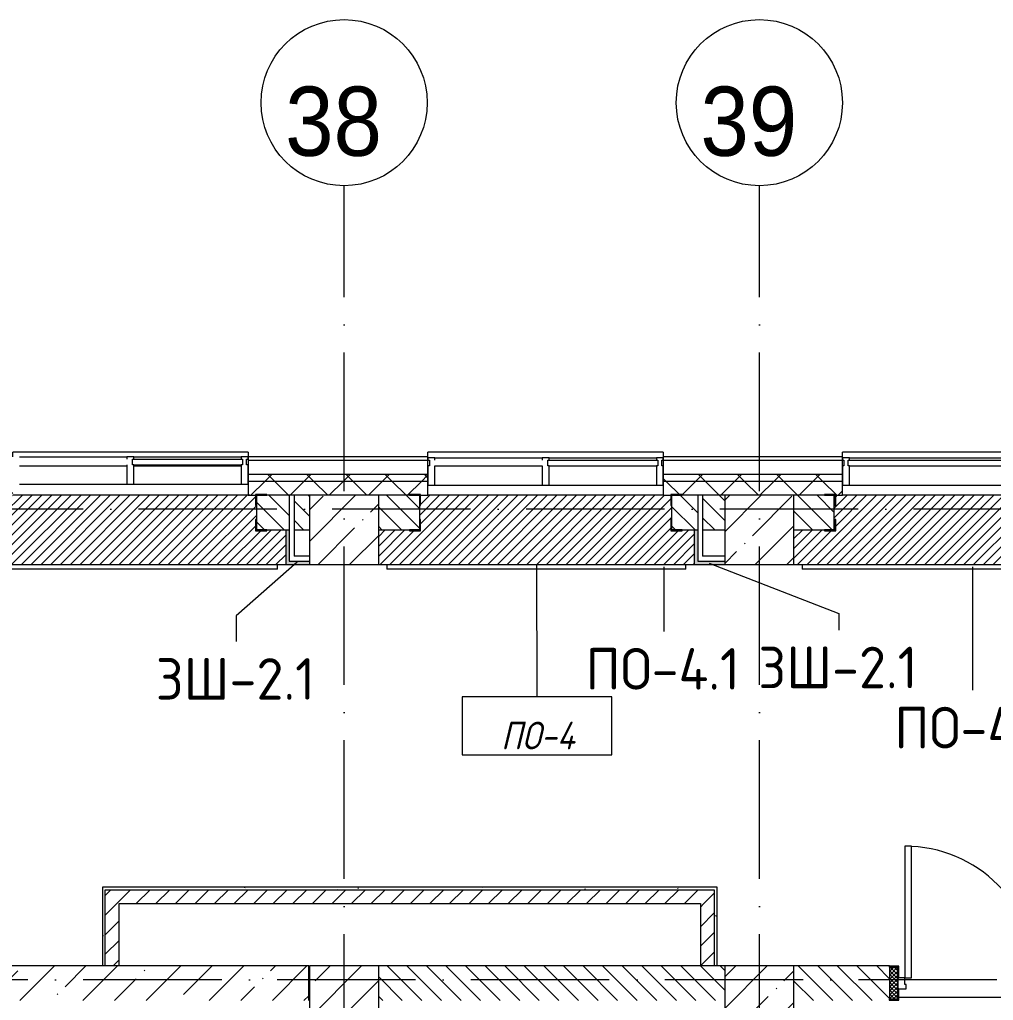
# Model space of a CAD drawing. Header units: millimetres. Extents: x -6467 to 105918, y -7090 to 92481.
# Drawn here: x 48256 to 55291, y 5832 to 12917 of the extents above; entities that cross this region are included whole.
import ezdxf

# ---------------------------------------------------------------- set-up
doc = ezdxf.new("R2010")
doc.units = ezdxf.units.MM
doc.linetypes.add('50_200_ШТРИХ_1Т_ш5_п1_п1_', pattern=[1400, 1000, -200, 0, -200])
doc.linetypes.add('IMPORT-200_ШТРИХ_ш1п0_6_ _3_', pattern=[128000, 80000, -48000])
for name, color, linetype, lineweight in [('A-DOOR', 7, 'Continuous', 9), ('A-DOOR-2', 7, 'Continuous', 5), ('A-DOOR-FRAM', 7, 'Continuous', 9), ('A-DOOR-FRAM-2', 7, 'Continuous', 5), ('A-FLOR', 7, 'Continuous', 9), ('A-FLOR-IDEN', 7, 'Continuous', 9), ('A-GLAZ', 7, 'Continuous', 5), ('A-GLAZ-CWMG', 7, 'Continuous', 9), ('A-GLAZ-CWMG-1', 7, 'Continuous', 20), ('A-WALL', 7, 'Continuous', 5), ('A-WALL-FNSH-1', 7, 'Continuous', 5), ('A-WALL-IDEN', 7, 'Continuous', 9), ('I-WALL', 7, 'Continuous', 5), ('S-COLS', 7, 'Continuous', 9), ('S-COLS-1', 7, 'Continuous', 5)]:
    doc.layers.add(name, color=color, linetype=linetype, lineweight=lineweight)
for name, color, linetype, lineweight, true_color in [('A-FLOR-PATT-1', 7, 'Continuous', 5, 0xd61c12), ('A-GENM-1', 7, 'Continuous', 9, 0xaaaaaa), ('A-GENM-2', 7, 'Continuous', 20, 0xaaaaaa), ('A-WALL-1', 7, 'Continuous', 5, 0x77b143), ('I-WALL-1', 7, 'Continuous', 5, 0x787878), ('мебель 2 этаж-1', 7, 'Continuous', 40, 0xaaaaaa), ('Оси-1', 7, 'Continuous', 20, 0xaaaaaa), ('Оси-2', 7, 'Continuous', 9, 0xaaaaaa), ('Оси-3', 7, '50_200_ШТРИХ_1Т_ш5_п1_п1_', 9, 0xaaaaaa), ('ТХ_функционал-7', 7, 'IMPORT-200_ШТРИХ_ш1п0_6_ _3_', 20, 0xaaaaaa)]:
    doc.layers.add(name, color=color, linetype=linetype, lineweight=lineweight, true_color=true_color)
doc.styles.add('Arial', font='arial.ttf', dxfattribs={"width": 0.9, "height": 500})
doc.styles.add('GOST Common', font='GOST_Common.ttf', dxfattribs={"height": 300})
doc.styles.add('GOST Common_I', font='GOST_Common Italic.ttf', dxfattribs={"width": 0.9, "height": 200})
pattern_1 = [(135, (0, 0), (-70.71068, -70.71068), [])]
pattern_2 = [(45, (0, 0), (-141.42136, 141.42136), []), (135, (0, 0), (-141.42136, -141.42136), [])]
pattern_3 = [(0, (0, 0), (406.4, 101.6), [6.706, -298.094, 6.706, -298.094, -1625.6]), (0, (0, 0), (406.4, 101.6), [-609.6, 6.706, -602.894, 6.706, -298.094, -711.2]), (0, (0, 0), (406.4, 101.6), [-1524, 6.706, -196.494, 6.706, -501.294]), (120, (152.4, 50.8), (-291.18818, 301.15272), [6.706, -298.094, 6.706, -298.094, -1625.6]), (120, (152.4, 50.8), (-291.18818, 301.15272), [-609.6, 6.706, -602.894, 6.706, -298.094, -711.2]), (120, (152.4, 50.8), (-291.18818, 301.15272), [-1524, 6.706, -196.494, 6.706, -501.294]), (240, (203.2, 254), (-115.21182, -402.75272), [6.706, -298.094, 6.706, -298.094, -1625.6]), (240, (203.2, 254), (-115.21182, -402.75272), [-609.6, 6.706, -602.894, 6.706, -298.094, -711.2]), (240, (203.2, 254), (-115.21182, -402.75272), [-1524, 6.706, -196.494, 6.706, -501.294])]
pattern_4 = [(45, (0, 0), (-70.71068, 70.71068), [])]

# ---------------------------------------------------------------- blocks, each defined once
blk = doc.blocks.new('BSC_Колонна _Прямоугольная - 500х500-V72-АИ_План этажа Радиаторы_2')
at = {"layer": 'S-COLS-1'}
h = blk.add_hatch(dxfattribs=at)
h.set_pattern_fill('FP_100', color=256, style=0, pattern_type=2)
h.set_pattern_definition([(45, (-50600, -5831.04), (-228.0985, 228.0985), []), (45, (-50371.9, -5831.04), (-228.0985, 228.0985), [403.225, -80.645, 6.706, -73.939])])
h.paths.add_polyline_path([(-250, -250), (250, -250), (250, 250), (-250, 250)])
for p, q in [((250, 250), (-250, 250)), ((-250, 250), (-250, -250)), ((250, -250), (250, 250)), ((-250, -250), (250, -250))]:
    blk.add_line(p, q, dxfattribs=at)
blk = doc.blocks.new('BSC_Колонна _Прямоугольная - 500х500-V74-АИ_План этажа Радиаторы_2')
at = {"layer": 'S-COLS-1'}
h = blk.add_hatch(dxfattribs=at)
h.set_pattern_fill('FP_102', color=256, style=0, pattern_type=2)
h.set_pattern_definition([(45, (-53600, -5831.04), (-228.0985, 228.0985), []), (45, (-53371.9, -5831.04), (-228.0985, 228.0985), [403.225, -80.645, 6.706, -73.939])])
h.paths.add_polyline_path([(-250, -250), (250, -250), (250, 250), (-250, 250)])
for p, q in [((250, 250), (-250, 250)), ((-250, 250), (-250, -250)), ((250, -250), (250, 250)), ((-250, -250), (250, -250))]:
    blk.add_line(p, q, dxfattribs=at)
blk = doc.blocks.new('Прямоугольный импост - Импост структурный с накладкой - 180мм-V234-АИ_План этажа Радиаторы_2')
at = {"layer": 'A-GLAZ-CWMG'}
for p, q in [((30725, -1999), (29950, -1999)), ((30725, -2139), (29950, -2139)), ((30725, -2179), (29950, -2179)), ((30725, -2196), (29950, -2196))]:
    blk.add_line(p, q, dxfattribs=at)
blk = doc.blocks.new('Прямоугольный импост - Импост структурный с накладкой - 180мм-22437111-АИ_План этажа Радиаторы_2')
at = {"layer": 'A-GLAZ-CWMG-1'}
for p, q in [((-50, 0), (-50, 17)), ((-50, 17), (0, 17)), ((0, 0), (-10, 0)), ((-10, 0), (-10, -40)), ((0, 17), (0, 0)), ((-50, -180), (-50, -40)), ((-10, -40), (0, -40)), ((0, -40), (0, -180)), ((0, -180), (-50, -180))]:
    blk.add_line(p, q, dxfattribs=at)
blk = doc.blocks.new('Прямоугольный импост - Импост структурный с накладкой - 180мм-V231-АИ_План этажа Радиаторы_2')
at = {"layer": 'A-GLAZ-CWMG'}
for p, q in [((49825, 55111), (49050, 55111)), ((49825, 54931), (49050, 54931)), ((49825, 54914), (49050, 54914))]:
    blk.add_line(p, q, dxfattribs=at)
blk = doc.blocks.new('Прямоугольный импост - Импост структурный с накладкой - 180мм-22437098-АИ_План этажа Радиаторы_2')
at = {"layer": 'A-GLAZ-CWMG-1'}
for p, q in [((-50, 0), (-50, 17)), ((-50, 17), (0, 17)), ((-40, 0), (-50, 0)), ((-40, -40), (-40, 0)), ((0, 0), (-10, 0)), ((-10, 0), (-10, -40)), ((0, 17), (0, 0)), ((-50, -180), (-50, -40)), ((-50, -40), (-40, -40)), ((-10, -40), (0, -40)), ((0, -40), (0, -180)), ((0, -180), (-50, -180))]:
    blk.add_line(p, q, dxfattribs=at)
blk = doc.blocks.new('Прямоугольный импост - Импост структурный с накладкой - 180мм-22437089-АИ_План этажа Радиаторы_2')
at = {"layer": 'A-GLAZ-CWMG'}
for p, q in [((47650, 55111), (46050, 55111)), ((47650, 54931), (46050, 54931)), ((47650, 54914), (46050, 54914))]:
    blk.add_line(p, q, dxfattribs=at)
blk = doc.blocks.new('Прямоугольный импост - Импост структурный с накладкой - 180мм-V232-АИ_План этажа Радиаторы_2')
at = {"layer": 'A-GLAZ-CWMG'}
for p, q in [((6637, 55111), (5862, 55111)), ((6637, 54914), (5862, 54914))]:
    blk.add_line(p, q, dxfattribs=at)
blk = doc.blocks.new('Прямоугольный импост - Импост структурный с накладкой - 180мм-V237-АИ_План этажа Радиаторы_2')
at = {"layer": 'A-GLAZ-CWMG-1'}
for p, q in [((-25, 0), (-25, 17)), ((-25, 17), (25, 17)), ((-15, 0), (-25, 0)), ((-15, -40), (-15, 0)), ((25, 17), (25, 0)), ((-25, -180), (-25, -40)), ((-25, -40), (-15, -40)), ((25, -40), (25, -180)), ((25, -180), (-25, -180))]:
    blk.add_line(p, q, dxfattribs=at)
blk = doc.blocks.new('Прямоугольный импост - Импост структурный с накладкой - 180мм-22437157-АИ_План этажа Радиаторы_2')
at = {"layer": 'A-GLAZ-CWMG-1'}
for p, q in [((0, 17), (-50, 17)), ((-50, 17), (-50, 0)), ((-50, 0), (-40, 0)), ((-40, 0), (-40, -40)), ((-10, -40), (-10, 0)), ((-10, 0), (0, 0)), ((0, 0), (0, 17)), ((-40, -40), (-50, -40)), ((-50, -40), (-50, -180)), ((0, -40), (-10, -40)), ((0, -180), (0, -40)), ((-50, -180), (0, -180))]:
    blk.add_line(p, q, dxfattribs=at)
blk = doc.blocks.new('BSC_Колонна _Прямоугольная - 500х500-V264-АИ_План этажа Радиаторы_2')
at = {"layer": 'S-COLS-1'}
h = blk.add_hatch(dxfattribs=at)
h.set_pattern_fill('FP_160', color=256, style=0, pattern_type=2)
h.set_pattern_definition([(45, (-50600, -9231.04), (-228.0985, 228.0985), []), (45, (-50371.9, -9231.04), (-228.0985, 228.0985), [403.225, -80.645, 6.706, -73.939])])
h.paths.add_polyline_path([(-250, -250), (250, -250), (250, 250), (-250, 250)])
for p, q in [((250, 250), (-250, 250)), ((-250, 250), (-250, -250)), ((250, -250), (250, 250)), ((-250, -250), (250, -250))]:
    blk.add_line(p, q, dxfattribs=at)
blk = doc.blocks.new('BSC_Колонна _Прямоугольная - 500х500-V284-АИ_План этажа Радиаторы_2')
at = {"layer": 'S-COLS-1'}
h = blk.add_hatch(dxfattribs=at)
h.set_pattern_fill('FP_180', color=256, style=0, pattern_type=2)
h.set_pattern_definition([(45, (-53600, -9231.04), (-228.0985, 228.0985), []), (45, (-53371.9, -9231.04), (-228.0985, 228.0985), [403.225, -80.645, 6.706, -73.939])])
h.paths.add_polyline_path([(-250, -250), (250, -250), (250, 250), (-250, 250)])
for p, q in [((250, 250), (-250, 250)), ((-250, 250), (-250, -250)), ((250, -250), (250, 250)), ((-250, -250), (250, -250))]:
    blk.add_line(p, q, dxfattribs=at)
blk = doc.blocks.new('110_Дверь_СКБ_2Ст_Наружная1 - СОШ_Д-07_1760_1440_х2400мм_Все учебные помещения_ читальные залы_EIW30-25547983-АИ_План этажа Радиаторы_2')
at = {"layer": 'A-DOOR-2'}
h = blk.add_hatch(dxfattribs=at)
h.set_pattern_fill('FP_120', color=256, style=0, pattern_type=2)
h.set_pattern_definition([(135, (1456.41, 189.685), (-14.14214, -14.14214), []), (225, (1456.41, 189.685), (14.14214, -14.14214), [])])
h.paths.add_polyline_path([(839.5, -115), (899.5, -115), (899.5, 115), (839.5, 115)])
at = {"layer": 'A-DOOR-FRAM-2'}
h = blk.add_hatch(dxfattribs=at)
h.set_pattern_fill('FP_121', color=256, style=0, pattern_type=2)
h.set_pattern_definition([(45, (-666.384, 189.685), (-14.1421, 14.1421), []), (135, (-666.384, 189.685), (-14.1421, -14.1421), [])])
h.paths.add_polyline_path([(-860.5, -115), (-800.5, -115), (-800.5, 115), (-860.5, 115)])
at = {"layer": 'A-DOOR'}
for p, q in [((-750.5, 990), (-750.5, 40)), ((-700.5, 990), (-750.5, 990)), ((-700.5, 40), (-700.5, 990)), ((789.5, 630), (739.5, 630)), ((739.5, 630), (739.5, 40)), ((789.5, 40), (789.5, 630)), ((-750.5, 40), (-700.5, 40)), ((739.5, 40), (789.5, 40))]:
    blk.add_line(p, q, dxfattribs=at)
at = {"layer": 'A-DOOR-2'}
for p, q in [((-792.5, 123), (-862.5, 123)), ((-862.5, 123), (-862.5, 115)), ((-862.5, 115), (-800.5, 115)), ((-800.5, 115), (-800.5, 40)), ((-792.5, 40), (-792.5, 123)), ((901.5, 123), (831.5, 123)), ((831.5, 123), (831.5, 40)), ((839.5, 40), (839.5, 115)), ((839.5, 115), (901.5, 115)), ((901.5, 115), (901.5, 123)), ((-800.5, 40), (-792.5, 40)), ((831.5, 40), (839.5, 40)), ((-792.5, -40), (-800.5, -40)), ((-800.5, -40), (-800.5, -115)), ((-792.5, -123), (-792.5, -40)), ((839.5, -40), (831.5, -40)), ((831.5, -40), (831.5, -123)), ((839.5, -115), (839.5, -40)), ((-862.5, -115), (-862.5, -123)), ((-800.5, -115), (-862.5, -115)), ((-862.5, -123), (-792.5, -123)), ((831.5, -123), (901.5, -123)), ((901.5, -115), (839.5, -115)), ((901.5, -123), (901.5, -115))]:
    blk.add_line(p, q, dxfattribs=at)
for centre, radius, start, end in [((-750.5, 40), 950, 0, 90), ((789.5, 40), 590, 90, 180)]:
    blk.add_arc(centre, radius, start, end, dxfattribs=at)
at = {"layer": 'A-DOOR-FRAM'}
for p, q in [((-800.5, 115), (-860.5, 115)), ((-860.5, 115), (-860.5, -115)), ((-800.5, -115), (-800.5, 115)), ((899.5, 115), (839.5, 115)), ((839.5, 115), (839.5, -115)), ((899.5, -115), (899.5, 115)), ((-750.5, 40), (-800.5, 40)), ((-800.5, 40), (-800.5, -40)), ((-750.5, -10), (-750.5, 40)), ((789.5, 40), (789.5, -10)), ((839.5, 40), (789.5, 40)), ((839.5, -40), (839.5, 40)), ((-800.5, -40), (-740.5, -40)), ((-740.5, -10), (-750.5, -10)), ((-740.5, -40), (-740.5, -10)), ((789.5, -10), (779.5, -10)), ((779.5, -10), (779.5, -40)), ((779.5, -40), (839.5, -40)), ((-860.5, -115), (-800.5, -115)), ((839.5, -115), (899.5, -115))]:
    blk.add_line(p, q, dxfattribs=at)
blk = doc.blocks.new('Фахверк _газобетон торцы_365 - Фахверк _газобетон торцы_-25575204-АИ_План этажа Радиаторы_2')
at = {"layer": 'A-GENM-2'}
for p, q in [((89406, 11134.7), (89325, 11134.7)), ((89325, 11134.7), (89325, 11128.7)), ((89325, 11128.7), (89400, 11128.7)), ((89400, 11128.7), (89400, 11053.7)), ((89406, 11053.7), (89406, 11134.7)), ((89400, 11053.7), (89406, 11053.7)), ((89400, 10953.7), (89400, 10878.7)), ((89406, 10953.7), (89400, 10953.7)), ((89406, 10872.7), (89406, 10953.7)), ((89400, 10878.7), (89325, 10878.7)), ((89325, 10878.7), (89325, 10872.7)), ((89325, 10872.7), (89406, 10872.7))]:
    blk.add_line(p, q, dxfattribs=at)
blk = doc.blocks.new('Фахверк _газобетон торцы_367 - Фахверк _газобетон торцы_-25575244-АИ_План этажа Радиаторы_2')
at = {"layer": 'A-GENM-2'}
for p, q in [((89406, 11134.7), (89325, 11134.7)), ((89325, 11134.7), (89325, 11128.7)), ((89325, 11128.7), (89400, 11128.7)), ((89400, 11128.7), (89400, 11053.7)), ((89406, 11053.7), (89406, 11134.7)), ((89400, 11053.7), (89406, 11053.7)), ((89400, 10953.7), (89400, 10878.7)), ((89406, 10953.7), (89400, 10953.7)), ((89406, 10872.7), (89406, 10953.7)), ((89400, 10878.7), (89325, 10878.7)), ((89325, 10878.7), (89325, 10872.7)), ((89325, 10872.7), (89406, 10872.7))]:
    blk.add_line(p, q, dxfattribs=at)
blk = doc.blocks.new('Фахверк _газобетон торцы_368 - Фахверк _газобетон торцы_-25575264-АИ_План этажа Радиаторы_2')
at = {"layer": 'A-GENM-2'}
for p, q in [((89406, 11134.7), (89325, 11134.7)), ((89325, 11134.7), (89325, 11128.7)), ((89325, 11128.7), (89400, 11128.7)), ((89400, 11128.7), (89400, 11053.7)), ((89406, 11053.7), (89406, 11134.7)), ((89400, 11053.7), (89406, 11053.7)), ((89400, 10953.7), (89400, 10878.7)), ((89406, 10953.7), (89400, 10953.7)), ((89406, 10872.7), (89406, 10953.7)), ((89400, 10878.7), (89325, 10878.7)), ((89325, 10878.7), (89325, 10872.7)), ((89325, 10872.7), (89406, 10872.7))]:
    blk.add_line(p, q, dxfattribs=at)
blk = doc.blocks.new('Фахверк _газобетон торцы_370 - Фахверк _газобетон торцы_-25575304-АИ_План этажа Радиаторы_2')
at = {"layer": 'A-GENM-2'}
for p, q in [((89406, 11134.7), (89325, 11134.7)), ((89325, 11134.7), (89325, 11128.7)), ((89325, 11128.7), (89400, 11128.7)), ((89400, 11128.7), (89400, 11053.7)), ((89406, 11053.7), (89406, 11134.7)), ((89400, 11053.7), (89406, 11053.7)), ((89400, 10953.7), (89400, 10878.7)), ((89406, 10953.7), (89400, 10953.7)), ((89406, 10872.7), (89406, 10953.7)), ((89400, 10878.7), (89325, 10878.7)), ((89325, 10878.7), (89325, 10872.7)), ((89325, 10872.7), (89406, 10872.7))]:
    blk.add_line(p, q, dxfattribs=at)
blk = doc.blocks.new('Отлив_СКБ - Отлив витража-V406-АИ_План этажа Радиаторы_2')
at = {"layer": 'A-GLAZ'}
for p, q in [((0, 66), (0, 100)), ((1700, 100), (0, 100)), ((1700, 100), (1700, 66)), ((50, 2), (1650, 2)), ((1650, 0), (50, 0))]:
    blk.add_line(p, q, dxfattribs=at)
blk = doc.blocks.new('Отлив_СКБ - Отлив витража-V405-АИ_План этажа Радиаторы_2')
at = {"layer": 'A-GLAZ'}
for p, q in [((0, 66), (0, 100)), ((1700, 100), (0, 100)), ((1700, 100), (1700, 66)), ((875, 2), (1650, 2)), ((825, 0), (50, 0)), ((1650, 0), (875, 0))]:
    blk.add_line(p, q, dxfattribs=at)
blk = doc.blocks.new('Отлив_СКБ - Отлив витража-V407-АИ_План этажа Радиаторы_2')
at = {"layer": 'A-GLAZ'}
for p, q in [((0, 66), (0, 100)), ((1700, 100), (0, 100)), ((1700, 100), (1700, 66)), ((50, 2), (825, 2)), ((875, 2), (1650, 2)), ((825, 0), (50, 0)), ((1650, 0), (875, 0))]:
    blk.add_line(p, q, dxfattribs=at)
blk = doc.blocks.new('мебель 2 этаж-28800768-АИ_План этажа Радиаторы_2')
at = {"layer": 'ТХ_функционал-7'}
for p, q in [((52608.5, 7571.2), (52613.5, 7571.2)), ((56871.5, 7571.2), (58495.5, 7571.2))]:
    blk.add_line(p, q, dxfattribs=at)
blk = doc.blocks.new('Ось сетки - Круг_Ø6_00__ISO-2_5_0_9K_-17386508-АИ_План этажа Радиаторы_2')
at = {"layer": 'Оси-1'}
blk.add_circle((0, 0), 3, dxfattribs=at)
blk = doc.blocks.new('AAR_СКБ_Марка_Перекрытия_1 мм - Марка пола-27961726-АИ_План этажа Радиаторы_2')
at = {"layer": 'A-FLOR-IDEN'}
for p, q in [((2.723, 2.101), (-2.69, 2.101)), ((-2.69, 2.101), (-2.69, 0)), ((2.723, 0), (2.723, 2.101)), ((-2.69, 0), (2.723, 0))]:
    blk.add_line(p, q, dxfattribs=at)

msp = doc.modelspace()

# ---------------------------------------------------------------- hatches: boundary and pattern name
at = {"layer": 'A-FLOR-PATT-1'}
h = msp.add_hatch(dxfattribs=at)
h.set_pattern_fill('FP_290', color=256, style=0, pattern_type=2)
h.set_pattern_definition([(45, (47600, 9231.04), (-35.3553, 35.3553), [])])
h.paths.add_polyline_path([(50166.9, 8981), (50178.4, 8981), (50178.4, 9231), (50041.4, 9231), (50041.4, 9225), (49960.4, 9225), (49960.4, 9306), (49966.4, 9306), (49966.4, 9406), (49960.4, 9406), (49960.4, 9481), (48152.4, 9480.2), (48152.4, 9406), (48146.4, 9406), (48146.4, 9306), (48152.4, 9306), (48152.4, 9225), (48071.4, 9225), (48071.4, 9231), (47041.4, 9231), (47041.4, 9225), (46960.4, 9225), (46960.4, 9306), (46966.4, 9306), (46966.4, 9406), (46960.4, 9406), (46960.4, 9481), (45152.4, 9481), (45152.4, 9406), (45146.4, 9406), (45146.4, 9306), (45152.4, 9306), (45152.4, 9225), (45071.4, 9225), (45071.4, 9231), (44850, 9231), (44850, 8981), (49336.4, 8981)])
h = msp.add_hatch(dxfattribs=at)
h.set_pattern_fill('FP_291', color=256, style=0, pattern_type=2)
h.set_pattern_definition([(45, (52100, 9231.04), (-35.3553, 35.3553), [])])
h.paths.add_polyline_path([(52658.4, 8981), (53130, 8981), (53130, 9231), (53041.4, 9231), (53041.4, 9225), (52960.4, 9225), (52960.4, 9306), (52966.4, 9306), (52966.4, 9406), (52960.4, 9406), (52960.4, 9481), (51152.4, 9481), (51152.4, 9406), (51146.4, 9406), (51146.4, 9306), (51152.4, 9306), (51152.4, 9225), (51071.4, 9225), (51071.4, 9231), (50850, 9231), (50850, 8981), (51152.4, 8981)])
h = msp.add_hatch(dxfattribs=at)
h.set_pattern_fill('FP_292', color=256, style=0, pattern_type=2)
h.set_pattern_definition([(45, (56600, 9231.04), (-35.3553, 35.3553), [])])
h.paths.add_polyline_path([(57066.4, 8981), (59150, 8981), (59150, 9231), (59036.4, 9231), (59036.4, 9225), (58955.4, 9225), (58955.4, 9306), (58961.4, 9306), (58961.4, 9406), (58955.4, 9406), (58955.4, 9481), (57147.4, 9480.2), (57147.4, 9406), (57141.4, 9406), (57141.4, 9306), (57147.4, 9306), (57147.4, 9225), (57066.4, 9225), (57066.4, 9231), (56036.4, 9231), (56036.4, 9225), (55955.4, 9225), (55955.4, 9306), (55961.4, 9306), (55961.4, 9406), (55955.4, 9406), (55955.4, 9481), (54152, 9481), (54152, 9406), (54146, 9406), (54146, 9481), (54141.4, 9481), (54141.4, 9231), (54146, 9231.7), (54146, 9306), (54152, 9306), (54152, 9225), (54071, 9225), (54071, 9231), (53850, 9231), (53850, 8981), (56036.4, 8981)])
at = {"layer": 'A-WALL'}
h = msp.add_hatch(dxfattribs=at)
h.set_pattern_fill('FP_125', color=256, style=0, pattern_type=2)
h.set_pattern_definition(pattern_2)
h.paths.add_polyline_path([(71900, 9481), (74500, 9481), (74500, 9581), (67906, 9581), (67906, 9481), (71850, 9481)])
h.paths.add_polyline_path([(66206, 9481), (66206, 9581), (64906, 9581), (64906, 9481), (65946.4, 9481)])
h.paths.add_polyline_path([(62624.4, 9481), (63206, 9481), (63206, 9581), (61916, 9581), (61916, 9481), (62350, 9481)])
h.paths.add_polyline_path([(59850, 9481), (60216, 9481), (60216, 9581), (58901, 9581), (58901, 9481), (59350, 9481)])
h.paths.add_polyline_path([(55901, 9481), (57201, 9481), (57201, 9581), (55901, 9581), (55901, 9543)])
h.paths.add_polyline_path([(53850, 9481), (54201, 9481), (54201, 9581), (52906, 9581), (52906, 9481), (53488.9, 9481)])
h.paths.add_polyline_path([(50997.4, 9481), (51206, 9481), (51206, 9581), (49906, 9581), (49906, 9481), (50850, 9481)])
h.paths.add_polyline_path([(46906, 9481), (48206, 9481), (48206, 9581), (46906, 9581), (46906, 9543)])
h.paths.add_polyline_path([(45206, 9481), (45206, 9581), (43906, 9581), (43906, 9481), (44353.4, 9481)])
h.paths.add_polyline_path([(41850, 9481), (42206, 9481), (42206, 9581), (40906, 9581), (40906, 9481), (41350, 9481)])
h.paths.add_polyline_path([(37600, 9481), (39206, 9481), (39206, 9581), (37600, 9581), (37600, 9543)])
h.paths.add_polyline_path([(35217.9, 9481), (35900, 9481), (35900, 9581), (34600, 9581), (34600, 9481), (34800, 9481)])
h.paths.add_polyline_path([(26900, 9481), (26900, 9581), (23650, 9581), (23650, 9481), (26300, 9481)])
h = msp.add_hatch(dxfattribs=at)
h.set_pattern_fill('FP_125', color=256, style=0, pattern_type=2)
h.set_pattern_definition(pattern_2)
h.paths.add_polyline_path([(74251.4, 9581), (74400, 9581), (74400, 9631), (67906, 9631), (67906, 9581), (72590.4, 9581)])
h.paths.add_polyline_path([(66206, 9581), (66206, 9631), (64906, 9631), (64906, 9581), (65946.4, 9581)])
h.paths.add_polyline_path([(58901, 9581), (60216, 9581), (60216, 9631), (58901, 9631)])
h.paths.add_polyline_path([(63206, 9581), (63206, 9631), (61916, 9631), (61916, 9581), (62624.4, 9581)])
h.paths.add_polyline_path([(55980.4, 9581), (57201, 9581), (57201, 9631), (55901, 9631), (55901, 9581)])
h.paths.add_polyline_path([(54201, 9581), (54201, 9631), (52906, 9631), (52906, 9581)])
h.paths.add_polyline_path([(51206, 9581), (51206, 9631), (49906, 9631), (49906, 9581), (50997.4, 9581)])
h.paths.add_polyline_path([(48206, 9581), (48206, 9631), (46906, 9631), (46906, 9581), (47675.4, 9581)])
h.paths.add_polyline_path([(45206, 9581), (45206, 9631), (43906, 9631), (43906, 9581), (44353.4, 9581)])
h.paths.add_polyline_path([(37709.4, 9581), (39206, 9581), (39206, 9631), (37600, 9631), (37600, 9581)])
h.paths.add_polyline_path([(40906, 9581), (42206, 9581), (42206, 9631), (40906, 9631)])
h.paths.add_polyline_path([(35900, 9581), (35900, 9631), (34600, 9631), (34600, 9581)])
h.paths.add_polyline_path([(26082.4, 9581), (26900, 9581), (26900, 9631), (23700, 9631), (23700, 9581), (24421.4, 9581)])
h = msp.add_hatch(dxfattribs=at)
h.set_pattern_fill('FP_1', color=256, style=0, pattern_type=2)
h.set_pattern_definition([(45, (0, 0), (-228.0985, 228.0985), []), (45, (228.1, 0), (-228.0985, 228.0985), [403.225, -80.645, 6.706, -73.939])])
h.paths.add_polyline_path([(50345, 5831), (50345, 6081), (46756, 6081), (46756, 5831), (49336.4, 5831)])
h.paths.add_polyline_path([(44850, 5831), (45556, 5831), (45556, 6081), (44850, 6081), (44850, 5832.8)])
at = {"layer": 'A-WALL-1'}
for points in [[(50203.4, 9006), (50203.4, 9231), (50178.4, 9231), (50178.4, 9006)], [(53155, 9006), (53155, 9231), (53130, 9231), (53130, 9006)], [(50350, 8981), (50350, 9006), (50178.4, 9006), (50178.4, 8981)], [(53350, 8981), (53350, 9006), (53130, 9006), (53130, 8981)]]:
    msp.add_hatch(color=256, dxfattribs=at).paths.add_polyline_path(points)
at = {"layer": 'I-WALL'}
h = msp.add_hatch(dxfattribs=at)
h.set_pattern_fill('FP_2', color=256, style=0, pattern_type=2)
h.set_pattern_definition(pattern_1)
h.paths.add_polyline_path([(71350, 9231), (71350, 9481), (68850, 9481), (68850, 9231), (69268.4, 9231)])
h.paths.add_polyline_path([(64966.4, 9231), (66146.4, 9231), (66146.4, 9481), (64966.4, 9481)])
h.paths.add_polyline_path([(67966.4, 9231), (68135, 9231), (68135, 9481), (67966.4, 9481)])
h.paths.add_polyline_path([(68170, 9231), (68350, 9231), (68350, 9481), (68170, 9481)])
h.paths.add_polyline_path([(60156.4, 9231), (60156.4, 9481), (59850, 9481), (59850, 9231)])
h.paths.add_polyline_path([(61976.4, 9231), (62195, 9231), (62195, 9481), (61976.4, 9481)])
h.paths.add_polyline_path([(62350, 9231), (62350, 9481), (62230, 9481), (62230, 9231)])
h.paths.add_polyline_path([(62850, 9231), (63146.4, 9231), (63146.4, 9481), (62850, 9481), (62850, 9400.2)])
h.paths.add_polyline_path([(59350, 9231), (59350, 9481), (59210, 9481), (59210, 9231), (59302.4, 9231)])
h.paths.add_polyline_path([(59175, 9231), (59175, 9481), (58961.4, 9481), (58961.4, 9231), (59150, 9231)])
h.paths.add_polyline_path([(55980.4, 9231), (57141.4, 9231), (57141.4, 9481), (55961.4, 9481), (55961.4, 9231)])
h.paths.add_polyline_path([(54141.4, 9231), (54141.4, 9481), (53850, 9481), (53850, 9231)])
h.paths.add_polyline_path([(50850, 9231), (51146.4, 9231), (51146.4, 9481), (50850, 9481), (50850, 9399.4)])
h.paths.add_polyline_path([(53190, 9231), (53350, 9231), (53350, 9481), (53190, 9481)])
h.paths.add_polyline_path([(50350, 9231), (50350, 9481), (50238.4, 9481), (50238.4, 9231)])
h.paths.add_polyline_path([(50203.4, 9231), (50203.4, 9481), (49966.4, 9481), (49966.4, 9231), (50178.4, 9231)])
h.paths.add_polyline_path([(53155, 9231), (53155, 9481), (52966.4, 9481), (52966.4, 9231), (53130, 9231)])
h.paths.add_polyline_path([(48146.4, 9231), (48146.4, 9481), (46966.4, 9481), (46966.4, 9231), (47675.4, 9231)])
h.paths.add_polyline_path([(44353.4, 9231), (45146.4, 9231), (45146.4, 9481), (44230, 9481), (44230, 9231)])
h.paths.add_polyline_path([(44195, 9231), (44195, 9481), (43965.8, 9481), (43965.8, 9231), (44170, 9231)])
h.paths.add_polyline_path([(41861.9, 9231), (42145.8, 9231), (42145.8, 9481), (41850, 9481), (41850, 9231)])
h.paths.add_polyline_path([(41031.4, 9231), (41175, 9231), (41175, 9481), (40966.4, 9481), (40966.4, 9231)])
h.paths.add_polyline_path([(39146.4, 9231), (39146.4, 9481), (38850, 9481), (38850, 9231), (38955.2, 9231)])
h.paths.add_polyline_path([(41210, 9231), (41350, 9231), (41350, 9481), (41210, 9481)])
h.paths.add_polyline_path([(37680, 9231), (37800, 9231), (37800, 9481), (37680, 9481)])
h.paths.add_polyline_path([(35300, 9231), (35840, 9231), (35840, 9481), (35300, 9481), (35300, 9363.8)])
h.paths.add_polyline_path([(38300, 9231), (38350, 9231), (38350, 9481), (38300, 9481)])
h.paths.add_polyline_path([(34800, 9231), (34800, 9481), (34688.4, 9481), (34688.4, 9231)])
h.paths.add_polyline_path([(26300, 9231), (26840, 9231), (26840, 9481), (26300, 9481)])
h = msp.add_hatch(dxfattribs=at)
h.set_pattern_fill('FP_4', color=256, style=0, pattern_type=2)
h.set_pattern_definition(pattern_4)
h.paths.add_polyline_path([(48974.5, 6081), (48974.5, 6631), (48874.5, 6631), (48874.5, 6081)])
h = msp.add_hatch(dxfattribs=at)
h.set_pattern_fill('FP_4', color=256, style=0, pattern_type=2)
h.set_pattern_definition(pattern_4)
h.paths.add_polyline_path([(53174.5, 6531), (53274.5, 6531), (53274.5, 6631), (48974.5, 6631), (48974.5, 6531), (52658.4, 6531)])
h = msp.add_hatch(dxfattribs=at)
h.set_pattern_fill('FP_4', color=256, style=0, pattern_type=2)
h.set_pattern_definition(pattern_4)
h.paths.add_polyline_path([(53274.5, 6081), (53274.5, 6531), (53174.5, 6531), (53174.5, 6081)])
h = msp.add_hatch(dxfattribs=at)
h.set_pattern_fill('FP_2', color=256, style=0, pattern_type=2)
h.set_pattern_definition(pattern_1)
h.paths.add_polyline_path([(80895.3, 5831), (81150, 5831), (81150, 6081), (80890, 6081), (80890, 5831)])
h.paths.add_polyline_path([(79234.3, 5831), (79270, 5831), (79270, 6081), (75400, 6081), (75400, 5831), (79200, 5831)])
h.paths.add_polyline_path([(80050, 5831), (80190, 5831), (80190, 6081), (79970, 6081), (79970, 5831)])
h.paths.add_polyline_path([(74412, 5831), (74900, 5833), (74900, 6081), (74412, 6079), (74410, 5831)])
h.paths.add_polyline_path([(72648, 5831), (72648, 5833), (72648, 6081), (72400, 6081), (72400, 5831), (72590.4, 5831)])
h.paths.add_polyline_path([(71900, 5831), (71900, 6081), (71850, 6081), (71850, 5831)])
h.paths.add_polyline_path([(71350, 5831), (71350, 6081), (68850, 6081), (68850, 5831), (69268.4, 5831)])
h.paths.add_polyline_path([(62850, 5831), (63638, 5833), (63638, 6081), (62850, 6079), (62850, 5833)])
h.paths.add_polyline_path([(65402, 5831), (68350, 5831), (68350, 6081), (65402, 6079), (65400, 5831)])
h.paths.add_polyline_path([(62350, 5831), (62350, 6081), (59850, 6081), (59850, 5831)])
h.paths.add_polyline_path([(58910, 5831), (59350, 5831), (59350, 6081), (56302, 6079), (56302, 5831), (58350, 5831)])
h.paths.add_polyline_path([(54538, 5831), (54538, 5833), (54538, 6081), (53850, 6079), (53850, 5831)])
h.paths.add_polyline_path([(51770, 5831), (53350, 5831), (53350, 6081), (50850, 6081), (50850, 5831), (51750, 5831)])
at = {"layer": 'I-WALL-1'}
h = msp.add_hatch(dxfattribs=at)
h.set_pattern_fill('FP_3', color=256, style=0, pattern_type=2)
h.set_pattern_definition(pattern_3)
h.paths.add_polyline_path([(48874.5, 6081), (48874.5, 6651), (48854.5, 6651), (48854.5, 6081)])
h = msp.add_hatch(dxfattribs=at)
h.set_pattern_fill('FP_3', color=256, style=0, pattern_type=2)
h.set_pattern_definition(pattern_3)
h.paths.add_polyline_path([(53274.5, 6631), (53294.5, 6631), (53294.5, 6651), (48874.5, 6651), (48874.5, 6631), (52658.4, 6631)])
h = msp.add_hatch(dxfattribs=at)
h.set_pattern_fill('FP_3', color=256, style=0, pattern_type=2)
h.set_pattern_definition(pattern_3)
h.paths.add_polyline_path([(53274.5, 6081), (53294.5, 6081), (53294.5, 6631), (53274.5, 6631), (53274.5, 6531)])

# ---------------------------------------------------------------- linework, layer by layer
at = {"layer": 'A-FLOR'}
for p, q in [((49906, 9481), (48206, 9481)), ((52906, 9481), (51206, 9481)), ((55901, 9481), (54201, 9481)), ((44850, 8981), (50178.4, 8981)), ((50850, 8981), (53130, 8981)), ((53850, 8981), (59150, 8981))]:
    msp.add_line(p, q, dxfattribs=at)
at = {"layer": 'A-FLOR-IDEN'}
msp.add_line((51990, 8981), (51993.4, 8025.5), dxfattribs=at)
at = {"layer": 'A-WALL'}
for p, q in [((51206, 9731), (49906, 9731)), ((54201, 9731), (52906, 9731)), ((51206, 9631), (49906, 9631)), ((51206, 9581), (49906, 9581)), ((54201, 9631), (52906, 9631)), ((54201, 9581), (52906, 9581)), ((50350, 9481), (49966.4, 9481)), ((49966.4, 9481), (49966.4, 9231)), ((50203.4, 9481), (50203.4, 9006)), ((50238.4, 9481), (50238.4, 9041)), ((51146.4, 9481), (50850, 9481)), ((51146.4, 9231), (51146.4, 9481)), ((53350, 9481), (52966.4, 9481)), ((52966.4, 9481), (52966.4, 9231)), ((53155, 9481), (53155, 9006)), ((53190, 9481), (53190, 9041)), ((54141.4, 9481), (53850, 9481)), ((54141.4, 9231), (54141.4, 9481)), ((49966.4, 9231), (50203.4, 9231)), ((50238.4, 9231), (50350, 9231)), ((50850, 9231), (51146.4, 9231)), ((52966.4, 9231), (53155, 9231)), ((53190, 9231), (53350, 9231)), ((53850, 9231), (54141.4, 9231)), ((50203.4, 9006), (50350, 9006)), ((50350, 9041), (50238.4, 9041)), ((53155, 9006), (53350, 9006)), ((53350, 9041), (53190, 9041)), ((50118.4, 8946), (44910, 8946)), ((50118.4, 8946), (50118.4, 8981)), ((50910, 8981), (50910, 8946)), ((53070, 8946), (50910, 8946)), ((53070, 8946), (53070, 8981)), ((53910, 8981), (53910, 8946)), ((59090, 8946), (53910, 8946)), ((48874.5, 6631), (53274.5, 6631)), ((48874.5, 6081), (48874.5, 6631)), ((53274.5, 6631), (53274.5, 6081)), ((50345, 6081), (46756, 6081)), ((50345, 5831), (50345, 6081)), ((53350, 6081), (50850, 6081)), ((54540, 6081), (53850, 6081))]:
    msp.add_line(p, q, dxfattribs=at)
at = {"layer": 'A-WALL-FNSH-1'}
for p, q in [((51206, 9758), (49906, 9758)), ((49906, 9758), (49906, 9481)), ((51206, 9481), (51206, 9758)), ((54201, 9758), (52906, 9758)), ((52906, 9758), (52906, 9481)), ((54201, 9481), (54201, 9758)), ((49906, 9481), (49966.4, 9481)), ((51146.4, 9481), (51206, 9481)), ((52906, 9481), (52966.4, 9481)), ((54141.4, 9481), (54201, 9481)), ((50178.4, 9231), (50178.4, 8981)), ((53130, 9231), (53130, 8981)), ((50178.4, 8981), (50350, 8981)), ((53130, 8981), (53350, 8981)), ((53294.5, 6651), (48854.5, 6651)), ((48854.5, 6651), (48854.5, 6081)), ((53294.5, 6081), (53294.5, 6651)), ((48974.5, 6531), (53174.5, 6531)), ((48974.5, 6081), (48974.5, 6531)), ((53174.5, 6531), (53174.5, 6081))]:
    msp.add_line(p, q, dxfattribs=at)
at = {"layer": 'A-WALL-IDEN'}
for p, q in [((50261.1, 8997.2), (49820.8, 8609.9)), ((52908.8, 8963.5), (52908.8, 8497.4)), ((53236.3, 8990.9), (54173.6, 8626.6)), ((55139.7, 8963.5), (55139.7, 8072.4)), ((49820.8, 8609.9), (49820.8, 8424.8)), ((54173.6, 8626.6), (54173.6, 8507.4))]:
    msp.add_line(p, q, dxfattribs=at)
at = {"layer": 'Оси-3'}
for p, q in [((50600, -5889.7), (50600, 11717)), ((53600, -5889.7), (53600, 11717)), ((104718, 9381), (-5267.3, 9381)), ((90318.8, 5981), (-5267.3, 5981))]:
    msp.add_line(p, q, dxfattribs=at)

# ---------------------------------------------------------------- block references
at = {"layer": 'A-DOOR-2'}
msp.add_blockref('110_Дверь_СКБ_2Ст_Наружная1 - СОШ_Д-07_1760_1440_х2400мм_Все учебные помещения_ читальные залы_EIW30-25547983-АИ_План этажа Радиаторы_2', (55400.5, 5956), dxfattribs=at)
at = {"layer": 'A-FLOR-IDEN', "xscale": 199.9999999999999, "yscale": 199.9999999999999, "zscale": 199.9999999999999}
msp.add_blockref('AAR_СКБ_Марка_Перекрытия_1 мм - Марка пола-27961726-АИ_План этажа Радиаторы_2', (51990, 7605.3), dxfattribs=at)
at = {"layer": 'A-GENM-1', "rotation": 180}
for name, p in [('Фахверк _газобетон торцы_370 - Фахверк _газобетон торцы_-25575304-АИ_План этажа Радиаторы_2', (139366.4, 20359.8)), ('Фахверк _газобетон торцы_368 - Фахверк _газобетон торцы_-25575264-АИ_План этажа Радиаторы_2', (142366.4, 20359.8))]:
    msp.add_blockref(name, p, dxfattribs=at)
at = {"layer": 'A-GENM-1'}
for name, p in [('Фахверк _газобетон торцы_367 - Фахверк _газобетон торцы_-25575244-АИ_План этажа Радиаторы_2', (-38253.6, -1647.7)), ('Фахверк _газобетон торцы_365 - Фахверк _газобетон торцы_-25575204-АИ_План этажа Радиаторы_2', (-35254, -1647.7))]:
    msp.add_blockref(name, p, dxfattribs=at)
at = {"layer": 'A-GLAZ'}
for name, p in [('Отлив_СКБ - Отлив витража-V407-АИ_План этажа Радиаторы_2', (48206, 9692)), ('Отлив_СКБ - Отлив витража-V405-АИ_План этажа Радиаторы_2', (51206, 9692)), ('Отлив_СКБ - Отлив витража-V406-АИ_План этажа Радиаторы_2', (54201, 9692))]:
    msp.add_blockref(name, p, dxfattribs=at)
at = {"layer": 'A-GLAZ-CWMG', "rotation": 180}
for name, p in [('Прямоугольный импост - Импост структурный с накладкой - 180мм-V232-АИ_План этажа Радиаторы_2', (54893, 64672.1)), ('Прямоугольный импост - Импост структурный с накладкой - 180мм-V234-АИ_План этажа Радиаторы_2', (79806, 7562.1)), ('Прямоугольный импост - Импост структурный с накладкой - 180мм-V232-АИ_План этажа Радиаторы_2', (57893, 64665.1)), ('Прямоугольный импост - Импост структурный с накладкой - 180мм-V231-АИ_План этажа Радиаторы_2', (101906, 64665.1)), ('Прямоугольный импост - Импост структурный с накладкой - 180мм-22437089-АИ_План этажа Радиаторы_2', (101901, 64665.1))]:
    msp.add_blockref(name, p, dxfattribs=at)
at = {"layer": 'A-GLAZ-CWMG', "extrusion": (0, 0, -1)}
for name, p in [('Прямоугольный импост - Импост структурный с накладкой - 180мм-V237-АИ_План этажа Радиаторы_2', (-49056, 9741)), ('Прямоугольный импост - Импост структурный с накладкой - 180мм-22437111-АИ_План этажа Радиаторы_2', (-51206, 9734)), ('Прямоугольный импост - Импост структурный с накладкой - 180мм-V237-АИ_План этажа Радиаторы_2', (-52056, 9734)), ('Прямоугольный импост - Импост структурный с накладкой - 180мм-22437098-АИ_План этажа Радиаторы_2', (-54201, 9734))]:
    msp.add_blockref(name, p, dxfattribs=at)
at = {"layer": 'A-GLAZ-CWMG'}
for p in [(49906, 9741), (52906, 9734)]:
    msp.add_blockref('Прямоугольный импост - Импост структурный с накладкой - 180мм-22437157-АИ_План этажа Радиаторы_2', p, dxfattribs=at)
at = {"layer": 'S-COLS'}
for name, p in [('BSC_Колонна _Прямоугольная - 500х500-V264-АИ_План этажа Радиаторы_2', (50600, 9231)), ('BSC_Колонна _Прямоугольная - 500х500-V284-АИ_План этажа Радиаторы_2', (53600, 9231)), ('BSC_Колонна _Прямоугольная - 500х500-V72-АИ_План этажа Радиаторы_2', (50600, 5831)), ('BSC_Колонна _Прямоугольная - 500х500-V74-АИ_План этажа Радиаторы_2', (53600, 5831))]:
    msp.add_blockref(name, p, dxfattribs=at)
at = {"layer": 'мебель 2 этаж-1'}
msp.add_blockref('мебель 2 этаж-28800768-АИ_План этажа Радиаторы_2', (-2263.5, -1715.2), dxfattribs=at)
at = {"layer": 'Оси-1', "xscale": 199.9999999999999, "yscale": 199.9999999999999, "zscale": 199.9999999999999}
for p in [(50600, 12317), (53600, 12317)]:
    msp.add_blockref('Ось сетки - Круг_Ø6_00__ISO-2_5_0_9K_-17386508-АИ_План этажа Радиаторы_2', p, dxfattribs=at)

# ---------------------------------------------------------------- texts
at = {"layer": 'A-FLOR-IDEN', "insert": (52000.2, 7745.1), "char_height": 200, "width": 572.4, "attachment_point": 5, "line_spacing_factor": 1.022766, "style": 'GOST Common_I'}
msp.add_mtext('\\pt180,360,540,720,900,1080,1260,1440,1620,1800,1980,2160,2340,2520,2700,2880,3060,3240,3420,3600,3780,3960,4140,4320,4500,4680,4860,5040,5220,5400,5580,5760;ПО-4', dxfattribs=at)
at = {"layer": 'A-WALL-IDEN', "char_height": 300, "attachment_point": 2, "line_spacing_factor": 1.022766, "style": 'GOST Common'}
for s, insert, width in [('\\pt80.001,159.999,240,320.001,399.999,480,560.001,639.999,720,800.001,879.999,960,1040.001,1119.999,1200,1280.001,1359.999,1440,1520.001,1599.999,1680,1760.001,1839.999,1920,2000.001,2079.999,2160,2240.001,2319.999,2400,2480.001,2559.999;ПО-4.1', (52901.8, 8376.9), 1178), ('\\pt80.001,159.999,240,320.001,399.999,480,560.001,639.999,720,800.001,879.999,960,1040.001,1119.999,1200,1280.001,1359.999,1440,1520.001,1599.999,1680,1760.001,1839.999,1920,2000.001,2079.999,2160,2240.001,2319.999,2400,2480.001,2559.999;ЗШ-2.1', (54167.6, 8386.9), 1190), ('\\pt80.001,159.999,240,320.001,399.999,480,560.001,639.999,720,800.001,879.999,960,1040.001,1119.999,1200,1280.001,1359.999,1440,1520.001,1599.999,1680,1760.001,1839.999,1920,2000.001,2079.999,2160,2240.001,2319.999,2400,2480.001,2559.999;ЗШ-2.1', (49814.8, 8304.3), 1190), ('\\pt80.001,159.999,240,320.001,399.999,480,560.001,639.999,720,800.001,879.999,960,1040.001,1119.999,1200,1280.001,1359.999,1440,1520.001,1599.999,1680,1760.001,1839.999,1920,2000.001,2079.999,2160,2240.001,2319.999,2400,2480.001,2559.999;ПО-4.1', (55132.7, 7951.9), 1178)]:
    msp.add_mtext(s, dxfattribs=dict(at, insert=insert, width=width))
at = {"layer": 'Оси-2', "char_height": 500, "width": 702, "attachment_point": 5, "line_spacing_factor": 0.936439, "style": 'Arial'}
for s, insert in [('\\pt2286,4572,6858,9144,11430,13716,16002,18288,20574,22860,25146,27432,29718,32004,34290,36576,38862,41148,43434,45720,48006,50292,52578,54864,57150,59436,61722,64008,66294,68580,70866,73152;38', (50524, 12179.5)), ('\\pt2286,4572,6858,9144,11430,13716,16002,18288,20574,22860,25146,27432,29718,32004,34290,36576,38862,41148,43434,45720,48006,50292,52578,54864,57150,59436,61722,64008,66294,68580,70866,73152;39', (53524, 12179.5))]:
    msp.add_mtext(s, dxfattribs=dict(at, insert=insert))

doc.saveas('drawing.dxf')
